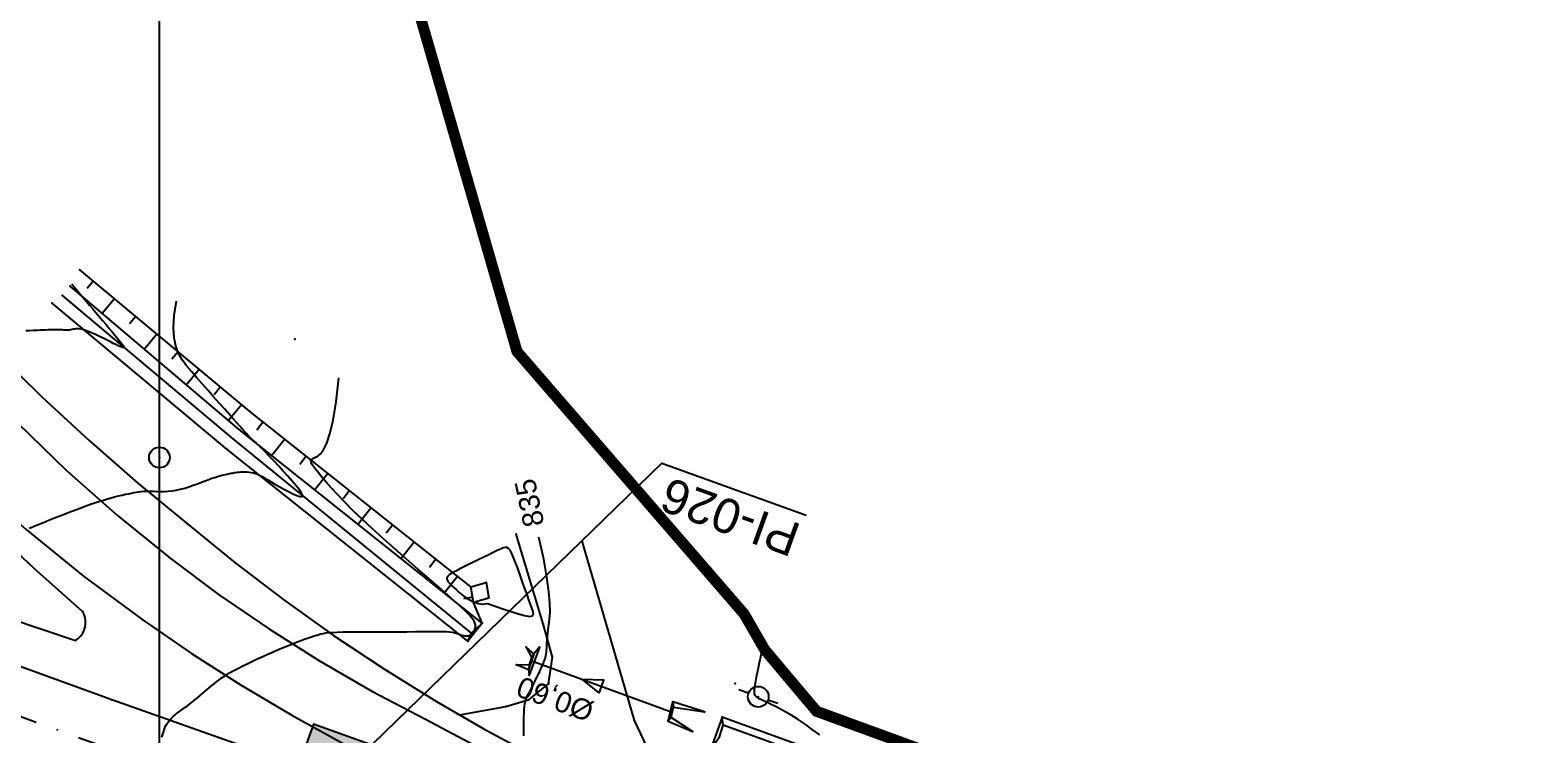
# Model space of a CAD drawing. Header units: metres. Extents: x 820373 to 834957, y 7564678 to 7566875.
# Drawn here: x 821490.6 to 821598.8, y 7564934.1 to 7564985.2 of the extents above; entities that cross this region are included whole.
import ezdxf
from ezdxf.enums import TextEntityAlignment as Align

# ---------------------------------------------------------------- set-up
doc = ezdxf.new("R2010")
doc.units = ezdxf.units.M
doc.linetypes.add('XREF_GEO$0$DASHDOT', pattern=[25.4, 12.7, -6.35, 0, -6.35])
doc.linetypes.add('XREF_GEO$0$DIVIDE', pattern=[1.25, 0.5, -0.25, 0, -0.25, 0, -0.25])
for name, color, linetype in [('P-MALHA-IMPAR', 1, 'Continuous'), ('XREF_GEO$0$F-HZ-EIXO', 42, 'XREF_GEO$0$DASHDOT'), ('XREF_GEO$0$F-HZ-FAIXA-DOMINIO-EXIST', 252, 'XREF_GEO$0$DIVIDE'), ('XREF_SON$0$P-PI_PROGRAMADO', 176, 'Continuous'), ('XREF_TOP$0$T-DI-CERCA_DE_ARAME', 23, 'XREF_TOP$0$CERCA_DE_ARAME'), ('XREF_TOP$0$T-DP-BASE', 23, 'Continuous'), ('XREF_TOP$0$T-EU-POSTE', 23, 'Continuous'), ('XREF_TOP$0$T-HD-VALETA_SARJETA', 132, 'Continuous'), ('XREF_TOP$0$T-HG-BARRANCO', 23, 'Continuous'), ('XREF_TOP$0$T-HG-CRISTA', 23, 'Continuous'), ('XREF_TOP$0$T-HM-COTA', 252, 'Continuous'), ('XREF_TOP$0$T-HM-CURVA_INTERMEDIÁRIA', 252, 'Continuous'), ('XREF_TOP$0$T-HM-CURVA_MESTRA', 23, 'Continuous'), ('XREF_TOP$0$T-IU-TUBO', 23, 'Continuous'), ('XREF_TOP$0$T-OA-BUEIRO', 31, 'Continuous'), ('XREF_TOP$0$T-SI-FAIXA', 23, 'Continuous'), ('XREF_TOP$0$T-SI-PLACA', 252, 'Continuous'), ('XREF_TOP$0$T-SV-ALINHAMENTO_INDEFINIDO', 23, 'Continuous'), ('XREF_TOP$0$T-SV-RUA_PAVIMENTADA', 23, 'Continuous')]:
    doc.layers.add(name, color=color, linetype=linetype)
doc.styles.add('XREF_SON$0$ARIAL-1', font='arial.ttf')
doc.styles.add('XREF_TOP$0$ROMANS', font='arial.ttf', dxfattribs={"height": 1.5})
doc.styles.add('XREF_TOP$0$Standard', font='arial.ttf')
doc.linetypes.add('XREF_TOP$0$CERCA_DE_ARAME', pattern='A,0.15,-0.05,["X",XREF_TOP$0$Standard,S=0.05,R=0,X=-0.0175,Y=-0.025],-0.05', length=0.25)

# ---------------------------------------------------------------- blocks, each defined once
blk = doc.blocks.new('MALHA-IMPAR')
at = {"layer": 'P-MALHA-IMPAR'}
blk.add_line((821500, 7564806.50284561), (821500, 7565057.055751427), dxfattribs=at)
blk = doc.blocks.new('XREF_TOP$0$PONTO')
at = {"layer": 'XREF_TOP$0$T-HM-COTA'}
blk.add_point((0, 0), dxfattribs=at)
blk = doc.blocks.new('XREF_TOP$0$PLACA 01')
blk.add_circle((0, 0), 0.75)
at = {"style": 'XREF_TOP$0$ROMANS'}
blk.add_attdef('PL', text='', height=1.5, dxfattribs=at).set_placement((1.5, 0), align=Align.MIDDLE_LEFT)
blk = doc.blocks.new('XREF_TOP$0$POSTE 01')
for points in [[(-1.5, 0), (-0.75, 0)], [(0.75, 0), (1.5, 0)]]:
    blk.add_lwpolyline(points)
blk.add_circle((0, 0), 0.75)
at = {"style": 'XREF_TOP$0$ROMANS'}
blk.add_attdef('PST', text='', height=1.5, dxfattribs=at).set_placement((2.25, 0), align=Align.MIDDLE_LEFT)
blk = doc.blocks.new('XREF_TOP$0$TUBULAÇÃO')
blk.add_lwpolyline([(-0.5, 0), (0.5, 0), (1e-16, 1.5)], close=True)
at = {"style": 'XREF_TOP$0$ROMANS'}
blk.add_attdef('T', text='', height=1.5, rotation=90, dxfattribs=at).set_placement((-2, 0), align=Align.MIDDLE_LEFT)
blk = doc.blocks.new('XREF_TOP')
at = {"layer": 'XREF_TOP$0$T-DI-CERCA_DE_ARAME', "ltscale": 20}
for p, q in [((821547.668, 7564935.801, 836.1869999999999), (821543.9000000001, 7564940.271000002, 836.0160000000001)), ((821560.812, 7564931.002, 836.841), (821547.668, 7564935.801, 836.1869999999999))]:
    blk.add_line(p, q, dxfattribs=at)
at = {"layer": 'XREF_TOP$0$T-DP-BASE'}
blk.add_polyline3d([(821523.8919999999, 7564944.001, 835.2460000000001), (821522.7860000002, 7564943.690000001, 835.2149999999998), (821522.5869999998, 7564944.819, 835.1300000000072), (821523.6929999999, 7564945.129999999, 835.1609999999998)], close=True, dxfattribs=at)
at = {"layer": 'XREF_TOP$0$T-HD-VALETA_SARJETA'}
for points in [[(821523.4179999997, 7564942.201, 834.0900000000001), (821505.81, 7564956.214999999, 832.91), (821493.5339999995, 7564966.611999999, 831.93)], [(821522.3730000004, 7564940.894999999, 834.0669999999999), (821504.8859999998, 7564954.795, 832.8639999999999), (821492.212, 7564965.383999999, 831.84)], [(821522.6356909293, 7564941.459412965, 833.6539999999999), (821505.3559999998, 7564955.545, 832.6289999999999), (821492.9559999999, 7564965.94, 831.6069999999999)], [(821580.5059999998, 7564920.632999999, 837.457), (821576.9939999997, 7564921.982999999, 837.2819999999999), (821559.901, 7564928.444000001, 836.4959999999999), (821540.8170000002, 7564935.369000001, 835.4409999999998)], [(821580.7169999998, 7564920.217, 837.0449999999998), (821577.0450000002, 7564921.401000001, 836.7919999999998), (821559.71, 7564927.976999999, 836.0470000000001), (821540.8905689765, 7564934.794889173, 834.9969999999998)]]:
    blk.add_polyline3d(points, dxfattribs=at)
for points in [[(821522.3730000004, 7564940.894999999, 834.0669999999999), (821522.6356909293, 7564941.459412964, 833.6539999999999), (821523.4179999997, 7564942.201, 834.0900000000001)], [(821539.9899999996, 7564933.079, 835.4740000000002), (821540.6274891964, 7564933.95168399, 835.003), (821540.8905689765, 7564934.794889173, 834.9969999999998), (821540.8170000002, 7564935.369000001, 835.4409999999998)]]:
    blk.add_polyline3d(points, close=True, dxfattribs=at)
at = {"layer": 'XREF_TOP$0$T-HG-BARRANCO'}
for p, q in [((821495.2018978619, 7564966.988155551), (821494.7653491949, 7564966.463504743)), ((821496.7392916392, 7564965.708929076), (821495.8550414698, 7564964.646223837)), ((821498.2766854166, 7564964.429702602), (821497.8289839262, 7564963.89164816)), ((821499.8140791939, 7564963.150476128), (821498.9075233772, 7564962.060963622)), ((821501.3514729713, 7564961.871249652), (821500.8926186569, 7564961.319791579)), ((821502.8888667484, 7564960.592023177), (821501.9600052849, 7564959.475703409)), ((821504.426260526, 7564959.312796703), (821503.9562533883, 7564958.747934997)), ((821505.9636543031, 7564958.033570227), (821505.0124871922, 7564956.890443195)), ((821507.5194195881, 7564956.776950193), (821507.0518812609, 7564956.187829883)), ((821509.0860200225, 7564955.533662986), (821508.1492157101, 7564954.353245743)), ((821510.6526204569, 7564954.29037578), (821510.1833546219, 7564953.699078728)), ((821512.2192208912, 7564953.047088573), (821511.2789615631, 7564951.862317847)), ((821513.7858213255, 7564951.803801363), (821513.3148279829, 7564951.210327572)), ((821515.3524217599, 7564950.560514158), (821514.4087074162, 7564949.371389952)), ((821516.9190221941, 7564949.317226951), (821516.4463013442, 7564948.721576416)), ((821518.4856226285, 7564948.073939745), (821517.538453269, 7564946.880462058)), ((821520.052223063, 7564946.830652538), (821519.5777747056, 7564946.232825262)), ((821521.6188234973, 7564945.58736533), (821520.6681991218, 7564944.389534161)), ((821522.7196160574, 7564944.066620459), (821522.045962717, 7564943.947880854))]:
    blk.add_line(p, q, dxfattribs=at)
at = {"layer": 'XREF_TOP$0$T-HG-CRISTA'}
for points in [[(821522.5869999997, 7564944.819, 835.13), (821506.5340000001, 7564957.558999999, 833.57), (821494.219, 7564967.806000001, 832.3780000000002)], [(821523.4179999997, 7564942.201, 834.0900000000001), (821522.7860000002, 7564943.690000001, 835.2149999999998)]]:
    blk.add_polyline3d(points, dxfattribs=at)
at = {"layer": 'XREF_TOP$0$T-HM-CURVA_INTERMEDIÁRIA', "flags": 128}
for points in [[(821493.6410312501, 7564966.7985625), (821493.7967188484, 7564966.600678068), (821493.9326624741, 7564966.430636765), (821494.0560110216, 7564966.279264177), (821494.173913386, 7564966.137385883), (821494.2935184615, 7564965.99582747), (821494.4219751433, 7564965.845414509), (821494.5664323256, 7564965.67697259), (821494.7340389035, 7564965.481327293), (821494.9296228068, 7564965.252176554), (821495.1487281081, 7564964.99470776), (821495.3845779161, 7564964.716980657), (821495.6303953379, 7564964.427054983), (821495.8794034827, 7564964.132990484), (821496.1248254573, 7564963.842846902), (821496.3598843709, 7564963.564683986), (821496.5778033311, 7564963.306561473), (821496.772805014, 7564963.075123727), (821496.9431103674, 7564962.871353571), (821497.0879399073, 7564962.694818453), (821497.2065141489, 7564962.545085813), (821497.2980536083, 7564962.421723098), (821497.3617788013, 7564962.324297748), (821497.3969102436, 7564962.252377207), (821497.402668451, 7564962.205528922), (821497.3785583373, 7564962.183126862), (821497.3252224082, 7564962.183771107), (821497.2435875683, 7564962.20586827), (821497.1345807217, 7564962.247824953), (821496.9991287722, 7564962.308047768), (821496.8381586244, 7564962.38494332), (821496.6525971818, 7564962.476918221), (821496.443371349, 7564962.582379078), (821496.212348263, 7564962.699221955), (821495.9651559895, 7564962.823300738), (821495.7083628282, 7564962.949958762), (821495.448537078, 7564963.074539377), (821495.1922470378, 7564963.192385918), (821494.946061007, 7564963.298841725), (821494.7165472849, 7564963.389250142), (821494.5102741694, 7564963.458954507), (821494.3319980362, 7564963.504749767), (821494.1792275622, 7564963.529237282), (821494.0476594996, 7564963.53647001), (821493.9329906009, 7564963.530500921), (821493.8309176186, 7564963.515382976), (821493.7371373052, 7564963.495169139), (821493.6473464128, 7564963.473912375), (821493.5572416944, 7564963.455665647), (821493.4633828583, 7564963.44361342), (821493.3657814381, 7564963.437466177), (821493.2653119235, 7564963.436065899), (821493.1628488038, 7564963.438254573), (821493.0592665693, 7564963.442874183), (821492.9554397094, 7564963.448766707), (821492.8522427134, 7564963.454774137), (821492.7505500716, 7564963.459738447), (821492.6505781179, 7564963.462727333), (821492.5499105669, 7564963.463711282), (821492.4454729769, 7564963.462886496), (821492.3341909063, 7564963.460449168), (821492.2129899141, 7564963.456595497), (821492.0787955594, 7564963.451521679), (821491.9285334002, 7564963.445423909), (821491.7591289951, 7564963.438498387), (821491.568179402, 7564963.430918338), (821491.3559676713, 7564963.422765105), (821491.1234483514, 7564963.414097065), (821490.8715759921, 7564963.404972592), (821490.601305142, 7564963.395450058), (821490.3135903503, 7564963.385587841)], [(821490.5401012205, 7564949.073768381), (821490.698145567, 7564949.13772709), (821490.9186464973, 7564949.226966575), (821491.2120135336, 7564949.345699845), (821491.5842074957, 7564949.496188346), (821492.0233943913, 7564949.67288728), (821492.5132915248, 7564949.868300287), (821493.0376162019, 7564950.074931004), (821493.5800857269, 7564950.285283069), (821494.1244174051, 7564950.491860123), (821494.6543285412, 7564950.687165804), (821495.15353644, 7564950.863703751), (821495.6090388143, 7564951.015692639), (821496.020955008, 7564951.144211283), (821496.392684772, 7564951.252053533), (821496.7276278591, 7564951.342013245), (821497.0291840199, 7564951.416884269), (821497.3007530062, 7564951.479460456), (821497.5457345699, 7564951.53253566), (821497.7675284627, 7564951.57890373), (821497.9697098717, 7564951.620817352), (821498.1565557286, 7564951.65836456), (821498.3325184006, 7564951.691092216), (821498.5020502554, 7564951.718547185), (821498.66960366, 7564951.74027633), (821498.8396309816, 7564951.755826519), (821499.0165845876, 7564951.764744613), (821499.2049168461, 7564951.766577482), (821499.4082202635, 7564951.761570158), (821499.6266479095, 7564951.752760381), (821499.8594929925, 7564951.743884052), (821500.1060487209, 7564951.738677083), (821500.3656083045, 7564951.740875377), (821500.6374649518, 7564951.754214843), (821500.9209118718, 7564951.782431387), (821501.2152422733, 7564951.82926092), (821501.5191557985, 7564951.89705217), (821501.8289778223, 7564951.982605183), (821502.1404401535, 7564952.08133283), (821502.4492746005, 7564952.188647979), (821502.7512129719, 7564952.299963499), (821503.0419870755, 7564952.410692262), (821503.3173287205, 7564952.516247135), (821503.5729697151, 7564952.612040993), (821503.8056269815, 7564952.69450616), (821504.0159578985, 7564952.764152829), (821504.2056049576, 7564952.822510644), (821504.3762106523, 7564952.87110925), (821504.5294174739, 7564952.911478298), (821504.6668679152, 7564952.94514743), (821504.7902044681, 7564952.973646297), (821504.9010696256, 7564952.998504546), (821505.0013365605, 7564953.021028138), (821505.0938011704, 7564953.041628283), (821505.1814900332, 7564953.060492507), (821505.2674297277, 7564953.077808333), (821505.3546468322, 7564953.093763289), (821505.4461679248, 7564953.108544897), (821505.5450195839, 7564953.122340687), (821505.654228388, 7564953.135338178), (821505.7759488809, 7564953.147443969), (821505.908847468, 7564953.157440953), (821506.0507185204, 7564953.163831091), (821506.1993564094, 7564953.165116348), (821506.3525555055, 7564953.159798693), (821506.5081101801, 7564953.146380083), (821506.663814804, 7564953.123362485), (821506.8174637487, 7564953.08924786), (821506.9681508779, 7564953.042617887), (821507.1201680279, 7564952.98237308), (821507.2791065281, 7564952.907493668), (821507.4505577083, 7564952.816959881), (821507.640112898, 7564952.709751948), (821507.8533634258, 7564952.584850093), (821508.0959006221, 7564952.441234549), (821508.3733158155, 7564952.277885542), (821508.6870054794, 7564952.096350432), (821509.0215866602, 7564951.908445098), (821509.3574815493, 7564951.72855255), (821509.6751123363, 7564951.571055798), (821509.954901212, 7564951.450337852), (821510.1772703669, 7564951.380781722), (821510.3226419911, 7564951.376770417), (821510.3714382754, 7564951.45268695), (821510.3107644494, 7564951.61748879), (821510.1544578997, 7564951.858431253), (821509.9230390526, 7564952.157344115), (821509.6370283341, 7564952.496057157), (821509.3169461702, 7564952.856400157), (821508.9833129875, 7564953.220202891), (821508.6566492113, 7564953.569295133), (821508.357475268, 7564953.885506667), (821508.1018952829, 7564954.154714842), (821507.8883481744, 7564954.378987302), (821507.7108565614, 7564954.564439273), (821507.5634430619, 7564954.717185972), (821507.4401302935, 7564954.843342619), (821507.3349408752, 7564954.949024436), (821507.2418974239, 7564955.040346644), (821507.1550225588, 7564955.123424462), (821507.0693689161, 7564955.203428377), (821506.9841092095, 7564955.281749932), (821506.8994461702, 7564955.358835938), (821506.8155825299, 7564955.4351332), (821506.7327210201, 7564955.511088531), (821506.6510643733, 7564955.587148737), (821506.5708153206, 7564955.663760631), (821506.4921765941, 7564955.741371018), (821506.4141957355, 7564955.821505358), (821506.3312995249, 7564955.910003713), (821506.2367595538, 7564956.013784788), (821506.1238474118, 7564956.139767294), (821505.9858346905, 7564956.29486994), (821505.8159929798, 7564956.486011437), (821505.6075938705, 7564956.720110491), (821505.3539089531, 7564957.004085813), (821505.0510128742, 7564957.341973892), (821504.7061925048, 7564957.726282356), (821504.3295377715, 7564958.146636609), (821503.9311386016, 7564958.592662056), (821503.5210849216, 7564959.053984101), (821503.1094666584, 7564959.520228155), (821502.7063737389, 7564959.981019622), (821502.3218960902, 7564960.425983906), (821501.9663212347, 7564960.851337996), (821501.6507270789, 7564961.279665189), (821501.3863891251, 7564961.740140371), (821501.1845828763, 7564962.26193842), (821501.0565838341, 7564962.874234221), (821501.0136675008, 7564963.606202653), (821501.0671093791, 7564964.487018597), (821501.2281849713, 7564965.545856938)], [(821500.1785451043, 7564933.929775766), (821500.2567846664, 7564934.216137536), (821500.3366660114, 7564934.459094297), (821500.4208765305, 7564934.666231514), (821500.5121036157, 7564934.845134651), (821500.613034658, 7564935.00338917), (821500.726357049, 7564935.148580537), (821500.8540168974, 7564935.287242248), (821500.9949951802, 7564935.421699927), (821501.147531592, 7564935.553227233), (821501.3098658277, 7564935.683097822), (821501.4802375815, 7564935.812585344), (821501.6568865483, 7564935.942963462), (821501.8380524222, 7564936.075505832), (821502.021974898, 7564936.211486109), (821502.2070639655, 7564936.351799574), (821502.3924107963, 7564936.495828014), (821502.5772768569, 7564936.642574846), (821502.7609236136, 7564936.791043479), (821502.942612534, 7564936.940237325), (821503.1216050844, 7564937.089159803), (821503.2971627315, 7564937.236814321), (821503.4685469423, 7564937.382204296), (821503.6355258247, 7564937.524547166), (821503.7998940514, 7564937.663916497), (821503.9639529369, 7564937.800599876), (821504.1300037956, 7564937.934884893), (821504.3003479412, 7564938.067059143), (821504.4772866889, 7564938.197410214), (821504.6631213521, 7564938.326225696), (821504.8601532455, 7564938.453793184), (821505.0702691781, 7564938.580469701), (821505.2936979395, 7564938.706890036), (821505.5302538136, 7564938.833758414), (821505.7797510849, 7564938.961779063), (821506.0420040371, 7564939.091656203), (821506.3168269554, 7564939.224094062), (821506.6040341235, 7564939.359796862), (821506.9034398255, 7564939.49946883), (821507.2143835198, 7564939.643401003), (821507.5343053612, 7564939.790231667), (821507.8601706785, 7564939.938185913), (821508.1889447998, 7564940.085488837), (821508.5175930546, 7564940.230365537), (821508.843080771, 7564940.371041109), (821509.1623732779, 7564940.505740643), (821509.4724359039, 7564940.63268924), (821509.7705204787, 7564940.750444898), (821510.055024837, 7564940.858897255), (821510.3246333144, 7564940.958268849), (821510.5780302456, 7564941.048782221), (821510.8138999672, 7564941.130659909), (821511.030926814, 7564941.204124457), (821511.2277951213, 7564941.269398405), (821511.4031892255, 7564941.326704293), (821511.5586430007, 7564941.376318143), (821511.7070884787, 7564941.418729887), (821511.8643072313, 7564941.454482947), (821512.0460808291, 7564941.484120732), (821512.2681908436, 7564941.508186662), (821512.5464188457, 7564941.527224155), (821512.8965464067, 7564941.541776623), (821513.3343550983, 7564941.552387485), (821513.8691337751, 7564941.559631441), (821514.4842004313, 7564941.564208347), (821515.1563803435, 7564941.566849334), (821515.8624987898, 7564941.568285543), (821516.5793810475, 7564941.569248113), (821517.2838523943, 7564941.57046818), (821517.9527381078, 7564941.57267688), (821518.5628634655, 7564941.57660535), (821519.0963153339, 7564941.582550983), (821519.5562269363, 7564941.58907618), (821519.9509930841, 7564941.594309597), (821520.2890085897, 7564941.59637989), (821520.5786682651, 7564941.593415714), (821520.8283669223, 7564941.583545722), (821521.0464993734, 7564941.564898575), (821521.24146043, 7564941.535602923), (821521.4204964405, 7564941.494927834), (821521.5862598945, 7564941.446704012), (821521.7402548185, 7564941.395902578), (821521.8839852381, 7564941.347494642), (821522.0189551795, 7564941.306451327), (821522.1466686687, 7564941.277743747), (821522.2686297318, 7564941.266343017), (821522.3863423946, 7564941.277220254), (821522.5004588548, 7564941.31400264), (821522.6082239961, 7564941.374941621), (821522.7060308731, 7564941.45694471), (821522.7902725419, 7564941.55691942), (821522.8573420569, 7564941.671773262), (821522.9036324738, 7564941.798413748), (821522.9255368473, 7564941.93374839), (821522.9194482331, 7564942.074684701), (821522.880722358, 7564942.220481453), (821522.8005656367, 7564942.379802459), (821522.6691471556, 7564942.563662801), (821522.4766360014, 7564942.783077546), (821522.2132012602, 7564943.049061776), (821521.869012019, 7564943.372630564), (821521.4342373641, 7564943.764798988), (821520.8990463818, 7564944.236582116), (821520.259230268, 7564944.79417058), (821519.5330686533, 7564945.424457182), (821518.744463278, 7564946.109510276), (821517.9173158824, 7564946.831398216), (821517.0755282056, 7564947.572189353), (821516.2430019891, 7564948.313952045), (821515.4436389715, 7564949.038754641), (821514.7013408934, 7564949.728665497), (821514.0353911733, 7564950.368693656), (821513.4465999452, 7564950.955610941), (821512.9311590208, 7564951.489129871), (821512.4852602131, 7564951.968962957), (821512.1050953339, 7564952.394822718), (821511.7868561954, 7564952.766421663), (821511.5267346102, 7564953.083472312), (821511.3209223902, 7564953.345687178), (821511.1658976326, 7564953.554304278), (821511.059283572, 7564953.716663626), (821510.9989897278, 7564953.841630735), (821510.9829256191, 7564953.938071122), (821511.0090007653, 7564954.014850302), (821511.0751246854, 7564954.080833785), (821511.1792068994, 7564954.144887089), (821511.3191569257, 7564954.215875729), (821511.4919598495, 7564954.310220721), (821511.6909030202, 7564954.474565104), (821511.9083493509, 7564954.763107416), (821512.1366617564, 7564955.230046199), (821512.3682031508, 7564955.929579993), (821512.5953364482, 7564956.915907337), (821512.810424563, 7564958.243226774), (821513.0058304094, 7564959.965736841)], [(821547.8896700095, 7564934.101002523), (821547.3488621991, 7564934.495723615), (821546.825692399, 7564934.867177385), (821546.3290801336, 7564935.204093583), (821545.8665337978, 7564935.497797742), (821545.4399172709, 7564935.749998583), (821545.0496833033, 7564935.965000627), (821544.6962846455, 7564936.147108383), (821544.3801740477, 7564936.300626373), (821544.1018042606, 7564936.42985911), (821543.8616280345, 7564936.539111112), (821543.6600981201, 7564936.632686892), (821543.4970543156, 7564936.715257822), (821543.3698846119, 7564936.792962689), (821543.2753640476, 7564936.872307141), (821543.2102676621, 7564936.95979682), (821543.1713704937, 7564937.061937368), (821543.1554475812, 7564937.18523443), (821543.1592739639, 7564937.336193651), (821543.1796246804, 7564937.521320673), (821543.213331314, 7564937.744297763), (821543.257451629, 7564937.997513693), (821543.3090999331, 7564938.270533848), (821543.3653905345, 7564938.552923623), (821543.4234377417, 7564938.834248408), (821543.4803558631, 7564939.104073593), (821543.533259207, 7564939.351964573), (821543.5792620815, 7564939.567486738), (821543.6161078996, 7564939.743193028), (821543.6440564905, 7564939.883586613), (821543.6639967881, 7564939.996158206), (821543.6768177267, 7564940.088398526), (821543.6834082399, 7564940.167798287), (821543.6846572618, 7564940.241848211), (821543.6814537261, 7564940.318039012), (821543.674686567, 7564940.403861406)]]:
    blk.add_lwpolyline(points, dxfattribs=at)
at = {"layer": 'XREF_TOP$0$T-HM-CURVA_MESTRA', "flags": 128}
for points in [[(821526.4294916685, 7564934.026325031), (821526.4292363732, 7564934.264120673), (821526.4289799501, 7564934.527686244), (821526.4296935473, 7564934.808141407), (821526.4323483134, 7564935.096605822), (821526.4379153965, 7564935.384199161), (821526.447365945, 7564935.662041082), (821526.4616711072, 7564935.92125125), (821526.4818020314, 7564936.152949329), (821526.5084670591, 7564936.350670795), (821526.5413233053, 7564936.517614393), (821526.5797650781, 7564936.659394672), (821526.6231866855, 7564936.781626191), (821526.6709824359, 7564936.889923504), (821526.7225466375, 7564936.989901164), (821526.7772735981, 7564937.087173726), (821526.8345576264, 7564937.187355747), (821526.8938383004, 7564937.294917103), (821526.9547362784, 7564937.409748976), (821527.0169174896, 7564937.530597867), (821527.0800478625, 7564937.656210277), (821527.1437933258, 7564937.785332718), (821527.2078198084, 7564937.916711683), (821527.271793239, 7564938.049093681), (821527.3353795459, 7564938.181225214), (821527.3982587735, 7564938.312030159), (821527.460167425, 7564938.441141885), (821527.5208561196, 7564938.568371133), (821527.5800754757, 7564938.693528648), (821527.6375761126, 7564938.816425168), (821527.6931086488, 7564938.936871435), (821527.7464237032, 7564939.054678196), (821527.7972718942, 7564939.169656191), (821527.8453730069, 7564939.281891484), (821527.890323487, 7564939.392571455), (821527.931688947, 7564939.503158801), (821527.969034999, 7564939.615116225), (821528.0019272548, 7564939.729906428), (821528.0299313265, 7564939.84899211), (821528.052612826, 7564939.97383597), (821528.0695373655, 7564940.105900712), (821528.0807742175, 7564940.246932187), (821528.0884072972, 7564940.399808868), (821528.0950241805, 7564940.567692374), (821528.1032124432, 7564940.75374433), (821528.1155596608, 7564940.961126354), (821528.134653409, 7564941.193000074), (821528.1630812646, 7564941.452527111), (821528.2034308023, 7564941.742869084), (821528.2548921603, 7564942.072821447), (821528.3030657251, 7564942.473714959), (821528.3301544456, 7564942.98251421), (821528.3183612694, 7564943.636183787), (821528.2498891456, 7564944.471688281), (821528.1069410222, 7564945.525992279), (821527.871719848, 7564946.83606037), (821527.5264285712, 7564948.438857143)], [(821523.7911314877, 7564943.617955018), (821524.9836348665, 7564943.201167072), (821525.866728452, 7564942.910142463), (821526.4813626772, 7564942.737947458), (821526.8684879742, 7564942.677648331), (821527.069054775, 7564942.722311346), (821527.1240135124, 7564942.865002773), (821527.0743146183, 7564943.098788879), (821526.9609085256, 7564943.416735932), (821526.8188621626, 7564943.809654635), (821526.659708443, 7564944.259333382), (821526.4890967763, 7564944.745305017), (821526.3126765727, 7564945.24710236), (821526.1360972419, 7564945.74425825), (821525.9650081937, 7564946.216305518), (821525.805058838, 7564946.642776995), (821525.6618985846, 7564947.003205513), (821525.5386339356, 7564947.281804182), (821525.4281997664, 7564947.481507235), (821525.3209880424, 7564947.609929178), (821525.2073907315, 7564947.674684517), (821525.0777998003, 7564947.683387764), (821524.9226072155, 7564947.643653427), (821524.732204944, 7564947.563096013), (821524.4969849532, 7564947.449330033), (821524.2111294003, 7564947.309710572), (821523.8839812056, 7564947.150555028), (821523.5286734807, 7564946.977921387), (821523.1583393364, 7564946.797867622), (821522.7861118837, 7564946.616451718), (821522.4251242345, 7564946.439731649), (821522.0885094991, 7564946.273765396), (821521.7894007894, 7564946.124610941), (821521.5380545855, 7564945.996753431), (821521.3332208454, 7564945.888386683), (821521.1707728972, 7564945.796131683), (821521.0465840684, 7564945.716609418), (821520.9565276866, 7564945.64644088), (821520.896477079, 7564945.582247048), (821520.8623055741, 7564945.520648913), (821520.8498864988, 7564945.458267462), (821520.8560698968, 7564945.391873932), (821520.8816126751, 7564945.318840568), (821520.9282484571, 7564945.236689872), (821520.9977108658, 7564945.142944342), (821521.0917335239, 7564945.035126481), (821521.2120500546, 7564944.910758778), (821521.3603940806, 7564944.767363743), (821521.5384992255, 7564944.602463867), (821521.7472169951, 7564944.416328065), (821521.9838704269, 7564944.220210914), (821522.2449004421, 7564944.028113401), (821522.5267479606, 7564943.854036514), (821522.8258539038, 7564943.711981243), (821523.1386591921, 7564943.615948578), (821523.4616047465, 7564943.579939509), (821523.7911314877, 7564943.61795502)]]:
    blk.add_lwpolyline(points, dxfattribs=at)
at = {"layer": 'XREF_TOP$0$T-IU-TUBO', "elevation": 834.3666999999998}
blk.add_lwpolyline([(821537.1933795733, 7564935.713141006), (821526.9424000002, 7564939.4549)], dxfattribs=at)
at = {"layer": 'XREF_TOP$0$T-OA-BUEIRO'}
for points in [[(821527.0204144088, 7564939.67921306, 833.7875999999999), (821527.1466999998, 7564939.9698, 834.3859), (821526.5909999997, 7564940.4603, 833.9653)], [(821526.7563999998, 7564938.81, 834.4027), (821525.9010999996, 7564939.171999998, 833.9948000000002), (821526.8507657838, 7564939.190359524, 833.8483)], [(821537.2467999995, 7564936.4913, 835.4924), (821537.275, 7564936.0982, 834.4772999999999), (821539.5289999999, 7564935.759299999, 835.4710999999999)], [(821536.9035, 7564935.0946, 835.4359999999998), (821538.6657999998, 7564934.341899998, 835.4568999999998), (821537.1099999995, 7564935.3602, 834.4587)]]:
    blk.add_polyline3d(points, close=True, dxfattribs=at)
for points in [[(821527.5594000001, 7564940.4502, 834.9033999999998), (821526.8185000002, 7564938.4341, 834.9070000000002)], [(821527.5594000001, 7564940.4502, 834.9033999999998), (821527.1466999998, 7564939.9698, 834.3859)], [(821527.1466999998, 7564939.9698, 834.3859), (821526.7563999998, 7564938.81, 834.4027)], [(821526.8507657838, 7564939.190359524, 833.8483), (821526.9424, 7564939.454900001, 833.7435000000002), (821527.0204144088, 7564939.67921306, 833.7875999999999)], [(821526.7563999998, 7564938.81, 834.4027), (821526.8185000002, 7564938.4341, 834.9070000000002)], [(821536.9035, 7564935.0946, 835.4359999999998), (821537.2467999995, 7564936.4913, 835.4924)], [(821537.1099999995, 7564935.3602, 834.4587), (821537.1933795734, 7564935.713141007, 834.3666999999998), (821537.275, 7564936.0982, 834.4772999999999)]]:
    blk.add_polyline3d(points, dxfattribs=at)
at = {"layer": 'XREF_TOP$0$T-SI-FAIXA'}
for points in [[(821591.439, 7564902.728999999, 838.8510000000001), (821573.0030000001, 7564909.234, 837.8210000000001), (821555.1389999999, 7564915.632, 836.829), (821553.897, 7564916.021000003, 836.9799999999997), (821535.1309999999, 7564922.833, 836.0039999999997), (821516.3590000002, 7564929.619, 834.9529999999997), (821496.555, 7564936.626000001, 833.758), (821478.2900000002, 7564943.257000001, 832.554), (821460.036, 7564949.759, 831.3359999999999), (821441.9570000002, 7564956.323, 830.1249999999999), (821423.96, 7564962.786999999, 828.9059999999998), (821402.4720000002, 7564970.522000001, 827.454), (821384.7630000002, 7564976.857000003, 826.2610000000001), (821365.031, 7564983.967, 825.0259999999998), (821347.0400000002, 7564990.712000001, 823.8129999999996), (821328.2169999998, 7564997.302, 822.6989999999997), (821307.5060000003, 7565004.633999999, 821.3930000000001), (821289.3199999998, 7565011.283, 820.2260000000001), (821270.9080000002, 7565017.824, 819.062), (821252.787, 7565024.278, 817.945), (821232.483, 7565031.627, 816.6409999999998), (821214.2109999999, 7565038.237000001, 815.9349999999998), (821196.568, 7565044.623, 815.1469999999997), (821178.8949908835, 7565051.007842998, 814.95038708128)], [(821483.0980000001, 7564963.974000001, 831.9129999999714), (821486.3289744307, 7564960.256812003, 832.2166592866561), (821489.7190520852, 7564956.683773566, 832.5160940404021), (821493.26179814, 7564953.261682369, 832.811278012101), (821496.950487683, 7564949.997049272, 833.1021930297576), (821500.78, 7564946.894000001, 833.3889999999999), (821504.2938636909, 7564944.279972069, 833.6402069507747), (821507.9085241482, 7564941.801981842, 833.8882013328695), (821511.6166696006, 7564939.465847136, 834.1328213180093), (821515.4127292223, 7564937.275086525, 834.3740811187163), (821519.291, 7564935.232999999, 834.611999999979)], [(821478.68, 7564960.133999999, 832.1679999999469), (821482.4053322383, 7564956.25682455, 832.4378795402879), (821486.2885974802, 7564952.538389286, 832.7152150018084), (821490.3230388811, 7564948.985140189, 833.0000450457736), (821494.5016369594, 7564945.603236267, 833.2923953129792), (821498.813, 7564942.400000001, 833.5919999999999), (821502.3336425469, 7564939.985565351, 833.8355782522412), (821505.9277669956, 7564937.690287206, 834.0836142306798), (821509.5955587347, 7564935.51520792, 834.3363750168063), (821513.3330007889, 7564933.462699528, 834.593844145129), (821517.1360000002, 7564931.535, 834.8559999999705)], [(821519.291, 7564935.232999999, 834.6119999999999), (821522.7971965708, 7564933.362790693, 834.8501116642727), (821526.3389839274, 7564931.570405505, 835.0927678272708), (821529.919041814, 7564929.856435062, 835.340306134487), (821533.535632362, 7564928.221704368, 835.5927198811551), (821537.1870000002, 7564926.667, 835.8499999998601), (821555.8670000003, 7564919.606000002, 836.898), (821573.9279999998, 7564913.069, 837.696), (821592.064, 7564906.6, 838.7069999999999)]]:
    blk.add_polyline3d(points, dxfattribs=at)
at = {"layer": 'XREF_TOP$0$T-SV-ALINHAMENTO_INDEFINIDO'}
for points in [[(821521.7899439251, 7564935.543100652, 834.6596306000033), (821525.12, 7564936.145, 834.904), (821526.8122084223, 7564936.664927453, 835.03), (821528.2229999999, 7564937.8, 835.1559999999998), (821528.514329231, 7564939.726063797, 835.0635), (821527.8359999999, 7564942.136, 834.9709999999999), (821525.8629999997, 7564948.637999998, 834.9589999999998)], [(821540.0943277332, 7564926.770557662, 835.8911627359145), (821539.8369999998, 7564927.13, 835.81), (821536.5367758005, 7564930.752742717, 835.4969999999998), (821534.469, 7564935.136999999, 835.1839999999999), (821530.691, 7564948.06, 835.078)]]:
    blk.add_polyline3d(points, dxfattribs=at)
at = {"layer": 'XREF_TOP$0$T-SV-RUA_PAVIMENTADA', "ltscale": 22}
for points in [[(821479.3859999999, 7564945.817999999, 832.4769999999999), (821493.9079999998, 7564940.938999997, 833.4039999999997), (821494.1137580842, 7564941.084830677, 833.404567365266), (821494.2922040882, 7564941.263043984, 833.4051496997121), (821494.4383030847, 7564941.468611542, 833.4057485883764), (821494.5479328317, 7564941.695733175, 833.4063651492131), (821494.6180000001, 7564941.937999999, 833.4069999999997), (821494.6453276615, 7564942.158144622, 833.4075734828607), (821494.6399191427, 7564942.379912398, 833.4081609345687), (821494.6018926034, 7564942.598462543, 833.4087617898938), (821494.5320781909, 7564942.809023968, 833.4093751894488), (821494.432, 7564943.007, 833.4100000000003), (821490.9148576003, 7564946.152495378, 833.1751576756069), (821487.4716792844, 7564949.378486511, 832.9362287279511)], [(821474.146, 7564977.900000001, 830.8039999999892), (821484.8510000001, 7564965.256999997, 831.8329999999999), (821488.1058983834, 7564961.884512102, 832.1175764783258), (821491.4571561989, 7564958.605342668, 832.3994206461646), (821494.9011569681, 7564955.423468011, 832.678436195405), (821498.4350723326, 7564952.341507917, 832.9546271858708), (821502.0560000001, 7564949.362000002, 833.2279999999881), (821505.49195389, 7564946.562757893, 833.4951153000017), (821509.016993394, 7564943.876565048, 833.7622306000035), (821512.6274005707, 7564941.306254655, 834.0293459000052), (821516.3193674404, 7564938.854537678, 834.296461200007), (821520.0890000002, 7564936.524000001, 834.5189999999997), (821523.4908878506, 7564934.562201303, 834.8002612000072), (821526.9478158662, 7564932.699100726, 835.0369459000052), (821530.4569213202, 7564930.936241117, 835.2736306000033), (821534.0152982774, 7564929.275082334, 835.5103153000017), (821537.6199999999, 7564927.717, 835.7469999999998), (821556.2080000001, 7564920.607000003, 836.8300000000002), (821574.3340000001, 7564914.127, 837.658), (821592.423, 7564907.610999999, 838.6609999999998)]]:
    blk.add_polyline3d(points, dxfattribs=at)
at = {"layer": 'XREF_TOP$0$T-EU-POSTE', "rotation": 160.3218198399105}
blk.add_blockref('XREF_TOP$0$POSTE 01', (821543.4339999999, 7564936.863, 836.044), dxfattribs=at)
at = {"layer": 'XREF_TOP$0$T-HM-COTA', "rotation": 160.3219444444443}
for p in [(821494.219, 7564967.806000001, 832.3780000000002), (821493.5340000001, 7564966.612000001, 831.93), (821492.2120000002, 7564965.383999999, 831.84), (821492.9559999999, 7564965.94, 831.6069999999999), (821509.8150000002, 7564962.777000001, 833.7619999999998), (821506.5340000001, 7564957.558999999, 833.57), (821505.3560000001, 7564955.545, 832.6289999999999), (821505.81, 7564956.214999999, 832.91), (821499.9950000001, 7564954.201, 832.7329999999998), (821504.8860000002, 7564954.795, 832.8639999999999), (821502.0560000001, 7564949.362000001, 833.2279999999998), (821525.8630000001, 7564948.637999999, 834.9589999999998), (821530.691, 7564948.06, 835.078), (821500.78, 7564946.894000001, 833.3889999999999), (821522.5870000002, 7564944.819, 835.13), (821523.6930000002, 7564945.129999999, 835.1609999999998), (821522.786, 7564943.690000001, 835.2149999999998), (821494.432, 7564943.007, 833.4099999999999), (821498.813, 7564942.400000001, 833.5919999999999), (821494.6180000001, 7564941.937999999, 833.4069999999999), (821522.6356909293, 7564941.459412964, 833.6539999999999), (821523.4180000002, 7564942.201, 834.0900000000001), (821527.8360000001, 7564942.136, 834.9709999999999), (821493.9079999999, 7564940.938999999, 833.4039999999999), (821522.3730000001, 7564940.894999999, 834.0669999999999), (821526.5910000001, 7564940.4603, 833.9653), (821527.5594000001, 7564940.4502, 834.9033999999998), (821543.9000000001, 7564940.271000001, 836.0160000000001), (821525.9011, 7564939.172, 833.9948000000002), (821526.8507657838, 7564939.190359524, 833.8483), (821526.9424000002, 7564939.454900001, 833.7435000000002), (821527.0204144092, 7564939.67921306, 833.7875999999999), (821527.1467, 7564939.9698, 834.3859), (821526.7563999998, 7564938.81, 834.4027), (821526.8185000002, 7564938.4341, 834.9070000000002), (821528.2229999999, 7564937.8, 835.1559999999998), (821541.75, 7564937.817000001, 835.857), (821543.4339999999, 7564936.863, 836.044), (821496.555, 7564936.626000001, 833.758), (821520.0890000002, 7564936.524000001, 834.5189999999999), (821525.12, 7564936.145, 834.904), (821537.2467999998, 7564936.4913, 835.4924), (821537.275, 7564936.0982, 834.4772999999999), (821539.5290000002, 7564935.759299999, 835.4710999999999), (821547.668, 7564935.801, 836.1869999999999), (821519.291, 7564935.232999999, 834.6119999999999), (821534.469, 7564935.136999999, 835.1839999999999), (821536.9035, 7564935.0946, 835.4359999999998), (821537.11, 7564935.3602, 834.4587), (821537.1933795734, 7564935.713141006, 834.3666999999998), (821540.8170000002, 7564935.368999999, 835.4409999999998), (821540.890568977, 7564934.794889173, 834.9969999999998), (821538.6657999998, 7564934.341899998, 835.4568999999998)]:
    blk.add_blockref('XREF_TOP$0$PONTO', p, dxfattribs=at)
at = {"layer": 'XREF_TOP$0$T-IU-TUBO', "rotation": 69.94717087282646}
blk.add_blockref('XREF_TOP$0$TUBULAÇÃO', (821532.067889786, 7564937.584020503, 834.3666999999998), dxfattribs=at).add_auto_attribs({'T': 'Ø0,60'})
at = {"layer": 'XREF_TOP$0$T-SI-PLACA', "rotation": 160.3218198399105}
blk.add_blockref('XREF_TOP$0$PLACA 01', (821499.9949999999, 7564954.201, 832.7329999999998), dxfattribs=at)
at = {"layer": 'XREF_TOP$0$T-HM-CURVA_MESTRA', "style": 'XREF_TOP$0$ROMANS'}
blk.add_text('835', height=1.5, rotation=101.9482044888856, dxfattribs=at).set_placement((821526.8277393327, 7564950.90516972, 835), align=Align.MIDDLE_CENTER)
blk = doc.blocks.new('XREF_SON$0$P-PI_PROGRAMADO')
at = {"layer": 'XREF_SON$0$P-PI_PROGRAMADO'}
h = blk.add_hatch(color=256, dxfattribs=at)
h.dxf.hatch_style = 1
h.paths.add_polyline_path([(0, 3), (-3, 3), (-3.000000000931323, -2.999999999068677), (-9.313225746154785e-10, -3)])
h = blk.add_hatch(color=256, dxfattribs=at)
h.dxf.hatch_style = 1
h.paths.add_polyline_path([(3, 3), (0, 3.000000000931323), (0, -3), (3, -3)])
blk.add_lwpolyline([(-3, 3), (-3.000000000931323, -3), (3, -3), (3, 3)], close=True, dxfattribs=at)
blk.add_point((0, 0), dxfattribs=at)
blk.add_point((0, 0), dxfattribs=at)
at = {"layer": 'XREF_SON$0$P-PI_PROGRAMADO', "style": 'XREF_SON$0$ARIAL-1'}
blk.add_attdef('NOME', text='', height=2.49999999525, rotation=0.0002744882272677875, dxfattribs=at).set_placement((8.485281373374164, 8.485281374305487), align=Align.BOTTOM_LEFT)
blk = doc.blocks.new('XREF_SON')
at = {"layer": 'XREF_SON$0$P-PI_PROGRAMADO'}
blk.add_lwpolyline([(821512.9848140972, 7564931.039211331), (821536.4488458842, 7564953.785607709), (821546.920920596, 7564950.01682221)], dxfattribs=at)
ref = blk.add_blockref('XREF_SON$0$P-PI_PROGRAMADO', (821512.9848140972, 7564931.039211331), dxfattribs=dict(at, rotation=160.2064746284141))
ref.add_attrib('NOME', 'PI-026', dxfattribs={"height": 2.499999995249999, "rotation": 160.2067491493681, "style": 'XREF_SON$0$ARIAL-1'}).set_placement((821546.920920596, 7564950.01682221), align=Align.BOTTOM_LEFT)
blk = doc.blocks.new('XREF_GEO')
at = {"layer": 'XREF_GEO$0$F-HZ-EIXO', "linetype": 'XREF_GEO$0$DASHDOT', "lineweight": -3, "ltscale": 0.25, "flags": 128}
blk.add_lwpolyline([(821855.1890630466, 7564803.948705555), (821177.7273531334, 7565047.763454087)], dxfattribs=at)
at = {"layer": 'XREF_GEO$0$F-HZ-FAIXA-DOMINIO-EXIST', "ltscale": 5, "const_width": 0.8, "flags": 128}
blk.add_lwpolyline([(821854.7280000006, 7564873.406000005), (821853.523, 7564869.163000004), (821852.015000002, 7564867.517000011), (821849.9959999998, 7564866.657999999), (821842.4530000014, 7564865.627000008), (821820.6890000012, 7564862.684000012), (821809.5050000005, 7564861.151000008), (821792.1590000011, 7564858.751000014), (821783.114000001, 7564860.312999999), (821766.281, 7564863.101), (821747.3170000007, 7564866.118000006), (821732.3970000013, 7564868.441000007), (821711.5970000008, 7564876.062000008), (821691.1789999995, 7564883.484), (821671.951000001, 7564890.470000004), (821654.2190000005, 7564896.916000005), (821637.4099999988, 7564903.030000001), (821619.048, 7564909.702999998), (821596.504999999, 7564917.922999999), (821577.9640000009, 7564924.595000002), (821560.8120000004, 7564931.002000008), (821547.6680000005, 7564935.801000002), (821543.8999999946, 7564940.271000011), (821542.4073474798, 7564942.862124798), (821525.9338585795, 7564961.88441354), (821491.6111036016, 7565080.60402157), (821482.7472384754, 7565111.26340757)], dxfattribs=at)

msp = doc.modelspace()

# ---------------------------------------------------------------- block references
at = {"ltscale": 100}
for name in ['XREF_GEO', 'XREF_TOP', 'XREF_SON']:
    msp.add_blockref(name, (0, 0), dxfattribs=at)
at = {"layer": 'P-MALHA-IMPAR'}
msp.add_blockref('MALHA-IMPAR', (0, 0), dxfattribs=at)

doc.saveas('drawing.dxf')
